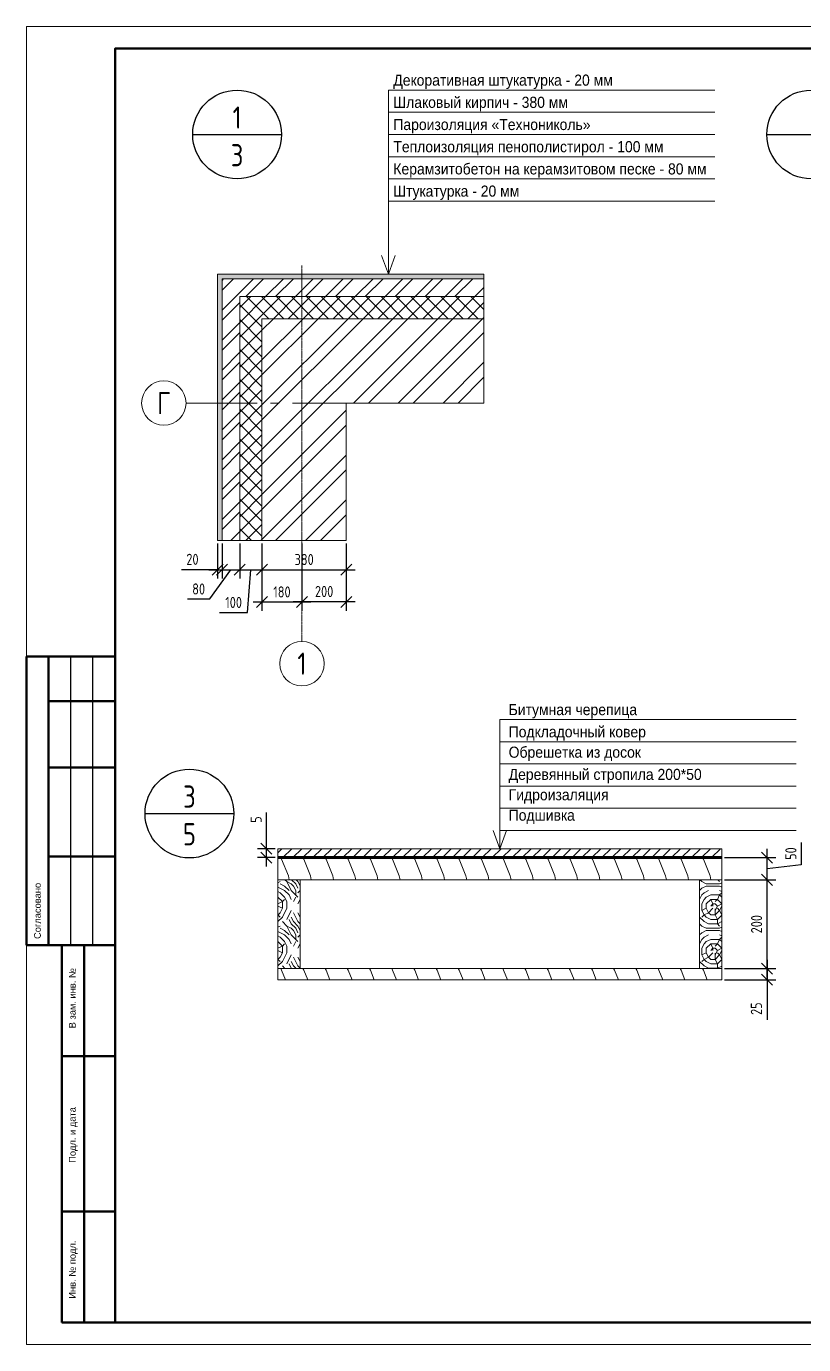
# Model space of a CAD drawing. Header units: millimetres. Extents: x 130034 to 172034, y -1330 to 28370.
# Drawn here: x 130034 to 147544, y -1330 to 28370 of the extents above; entities that cross this region are included whole.
import ezdxf

# ---------------------------------------------------------------- set-up
doc = ezdxf.new("R2010")
doc.units = ezdxf.units.MM
doc.linetypes.add('CONTINOUS', pattern=[0])
doc.linetypes.add('ГОСТ 2.303 6', pattern=[12, 8, -1.5, 1, -1.5])
doc.layers.add('Оси', color=3, linetype='Continuous')
for name, color, linetype, lineweight in [('Размеры', 7, 'Continuous', 20), ('Узел', 7, 'Continuous', 20), ('Флажки', 7, 'Continuous', 20)]:
    doc.layers.add(name, color=color, linetype=linetype, lineweight=lineweight)
doc.styles.add('Standard 0.9', font='arial.ttf', dxfattribs={"width": 0.9})
doc.styles.add('ГОСТ 2.304', font='CS_Gost2304.shx')
doc.styles.add('ТЕКСТ_Z', font='arial.ttf')
doc.dimstyles.new('СПДС', dxfattribs={"dimscale": 100, "dimtxt": 2.5, "dimasz": 2.5, "dimexe": 2, "dimexo": 0.625, "dimgap": 1, "dimtad": 1, "dimdec": 0, "dimtxsty": 'ГОСТ 2.304', "dimblk": 'OBLIQUE', "dimblk1": 'OBLIQUE', "dimblk2": 'OBLIQUE', "dimcen": 2.5, "dimdle": 2, "dimadec": 0, "dimazin": 2, "dimtfac": 0.75, "dimtdec": 4, "dimtmove": 1, "dimatfit": 3, "dimfxl": 1, "dimtfill": 1, "dimtolj": 1, "dimarcsym": 1})

# ---------------------------------------------------------------- blocks, each defined once
blk = doc.blocks.new('Штамп осн бок')
at = {"color": 7, "lineweight": 50}
for p, q in [((-2000, 8500), (-2000, 15000)), ((-2000, 15000), (-1500, 15000)), ((-1500, 8500), (-1500, 15000)), ((-1500, 15000), (0, 15000)), ((-1500, 14000), (0, 14000)), ((-1500, 12500), (0, 12500)), ((-1500, 10500), (0, 10500)), ((-2000, 8500), (-1500, 8500)), ((-1500, 8500), (0, 8500)), ((-1200, 0), (-1200, 8500)), ((-1200, 8500), (-700, 8500)), ((-700, 0), (-700, 8500)), ((-700, 8500), (0, 8500)), ((-1200, 6000), (0, 6000)), ((-1200, 2500), (0, 2500)), ((-1200, 0), (-700, 0)), ((-700, 0), (0, 0))]:
    blk.add_line(p, q, dxfattribs=at)
at = {"color": 7}
for p, q in [((-1000, 8500), (-1000, 15000)), ((-500, 8500), (-500, 15000)), ((0, 15000), (0, 0))]:
    blk.add_line(p, q, dxfattribs=at)
at = {"color": 7, "style": 'ТЕКСТ_Z'}
for s, p in [('Согласовано', (-1675, 8639.5)), ('В зам. инв. №', (-890.375, 6627.13926625665)), ('Подл. и дата', (-890.375, 3596.225000000006)), ('Инв. № подл.', (-890.375, 535.6392662566504))]:
    blk.add_text(s, height=150, rotation=90.00000000000001, dxfattribs=at).set_placement(p)
blk = doc.blocks.new('_Oblique')
at = {"color": 0, "linetype": 'ByBlock', "lineweight": -2}
blk.add_line((-0.5, -0.5), (0.5, 0.5), dxfattribs=at)
blk = doc.blocks.new('*D92')
at = {"layer": 'Defpoints', "color": 0}
for p in [(135341.6337772017, 16783.60993640802), (137241.6337772017, 16783.60993640802), (137241.6337772017, 16128.20467919126)]:
    blk.add_point(p, dxfattribs=at)
at = {"layer": 'Размеры', "color": 0, "lineweight": -2, "ltscale": 100}
for p, q in [((135341.6337772017, 16721.10993640802), (135341.6337772017, 15928.20467919126)), ((137241.6337772017, 16721.10993640802), (137241.6337772017, 15928.20467919126)), ((135141.6337772017, 16128.20467919126), (137441.6337772017, 16128.20467919126))]:
    blk.add_line(p, q, dxfattribs=at)
at = {"layer": 'Размеры', "color": 0, "lineweight": -2, "xscale": 250, "yscale": 250, "zscale": 250, "rotation": 180}
blk.add_blockref('_Oblique', (135341.6337772017, 16128.20467919126), dxfattribs=at)
at = {"layer": 'Размеры', "color": 0, "lineweight": -2, "xscale": 250, "yscale": 250, "zscale": 250}
blk.add_blockref('_Oblique', (137241.6337772017, 16128.20467919126), dxfattribs=at)
at = {"layer": 'Размеры', "color": 0, "insert": (136291.6337772017, 16358.38234879636), "char_height": 250, "attachment_point": 5, "style": 'ГОСТ 2.304', "bg_fill": 3, "box_fill_scale": 1.1, "bg_fill_color": 256, "bg_fill_true_color": 13158600, "bg_fill_transparency": 0}
blk.add_mtext('\\A1;380', dxfattribs=at)
blk = doc.blocks.new('*D93')
at = {"layer": 'Defpoints', "color": 0}
for p in [(134841.6337772017, 16783.60993640802), (135341.6337772017, 16783.60993640802), (135341.6337772017, 16128.20467919126)]:
    blk.add_point(p, dxfattribs=at)
at = {"layer": 'Размеры', "color": 0, "lineweight": -2, "ltscale": 100}
for p, q in [((134841.6337772017, 16721.10993640802), (134841.6337772017, 15928.20467919126)), ((135341.6337772017, 16721.10993640802), (135341.6337772017, 15928.20467919126)), ((134641.6337772017, 16128.20467919126), (135541.6337772017, 16128.20467919126)), ((135018.4989064822, 15166.33788351311), (135091.6337772017, 16128.20467919126)), ((134387.2489064197, 15166.33788351311), (135018.4989064822, 15166.33788351311))]:
    blk.add_line(p, q, dxfattribs=at)
at = {"layer": 'Размеры', "color": 0, "lineweight": -2, "xscale": 250, "yscale": 250, "zscale": 250, "rotation": 180}
blk.add_blockref('_Oblique', (134841.6337772017, 16128.20467919126), dxfattribs=at)
at = {"layer": 'Размеры', "color": 0, "lineweight": -2, "xscale": 250, "yscale": 250, "zscale": 250}
blk.add_blockref('_Oblique', (135341.6337772017, 16128.20467919126), dxfattribs=at)
at = {"layer": 'Размеры', "color": 0, "insert": (134702.8739064509, 15391.33788357561), "char_height": 250, "attachment_point": 5, "style": 'ГОСТ 2.304', "bg_fill": 3, "box_fill_scale": 1.1, "bg_fill_color": 256, "bg_fill_true_color": 13158600, "bg_fill_transparency": 0}
blk.add_mtext('\\A1;100', dxfattribs=at)
blk = doc.blocks.new('*D94')
at = {"layer": 'Defpoints', "color": 0}
for p in [(134441.6337772017, 16783.60993640802), (134841.6337772017, 16783.60993640802), (134841.6337772017, 16128.20467919126)]:
    blk.add_point(p, dxfattribs=at)
at = {"layer": 'Размеры', "color": 0, "lineweight": -2, "ltscale": 100}
for p, q in [((134441.6337772017, 16721.10993640802), (134441.6337772017, 15928.20467919126)), ((134841.6337772017, 16721.10993640802), (134841.6337772017, 15928.20467919126)), ((134164.8709970051, 15469.3496558079), (134641.6337772017, 16128.20467919126)), ((134241.6337772017, 16128.20467919126), (135041.6337772017, 16128.20467919126)), ((133664.8709968802, 15469.3496558079), (134164.8709970051, 15469.3496558079))]:
    blk.add_line(p, q, dxfattribs=at)
at = {"layer": 'Размеры', "color": 0, "lineweight": -2, "xscale": 250, "yscale": 250, "zscale": 250, "rotation": 180}
blk.add_blockref('_Oblique', (134441.6337772017, 16128.20467919126), dxfattribs=at)
at = {"layer": 'Размеры', "color": 0, "lineweight": -2, "xscale": 250, "yscale": 250, "zscale": 250}
blk.add_blockref('_Oblique', (134841.6337772017, 16128.20467919126), dxfattribs=at)
at = {"layer": 'Размеры', "color": 0, "insert": (133914.8709969427, 15694.3496558704), "char_height": 250, "attachment_point": 5, "style": 'ГОСТ 2.304', "bg_fill": 3, "box_fill_scale": 1.1, "bg_fill_color": 256, "bg_fill_true_color": 13158600, "bg_fill_transparency": 0}
blk.add_mtext('\\A1;80', dxfattribs=at)
blk = doc.blocks.new('*D95')
at = {"layer": 'Defpoints', "color": 0}
for p in [(134341.6337772017, 16783.60993640802), (134441.6337772017, 16783.60993640802), (134441.6337772017, 16128.20467919126)]:
    blk.add_point(p, dxfattribs=at)
at = {"layer": 'Размеры', "color": 0, "lineweight": -2, "ltscale": 100}
for p, q in [((134341.6337772017, 16721.10993640802), (134341.6337772017, 15928.20467919126)), ((134441.6337772017, 16721.10993640802), (134441.6337772017, 15928.20467919126)), ((134341.6337772017, 16128.20467919126), (133525.369303657, 16128.20467919126)), ((134141.6337772017, 16128.20467919126), (134641.6337772017, 16128.20467919126))]:
    blk.add_line(p, q, dxfattribs=at)
at = {"layer": 'Размеры', "color": 0, "lineweight": -2, "xscale": 250, "yscale": 250, "zscale": 250}
blk.add_blockref('_Oblique', (134341.6337772017, 16128.20467919126), dxfattribs=at)
at = {"layer": 'Размеры', "color": 0, "lineweight": -2, "xscale": 250, "yscale": 250, "zscale": 250, "rotation": 180}
blk.add_blockref('_Oblique', (134441.6337772017, 16128.20467919126), dxfattribs=at)
at = {"layer": 'Размеры', "color": 0, "insert": (133775.3693037299, 16362.88725800425), "char_height": 250, "attachment_point": 5, "style": 'ГОСТ 2.304', "bg_fill": 3, "box_fill_scale": 1.1, "bg_fill_color": 256, "bg_fill_true_color": 13158600, "bg_fill_transparency": 0}
blk.add_mtext('\\A1;20', dxfattribs=at)
blk = doc.blocks.new('*D96')
at = {"layer": 'Defpoints', "color": 0}
for p in [(135341.6337772017, 16783.60993640802), (136241.6337772017, 16783.60993640802), (136241.6337772017, 15402.76426635459)]:
    blk.add_point(p, dxfattribs=at)
at = {"layer": 'Размеры', "color": 0, "lineweight": -2, "ltscale": 100}
for p, q in [((135341.6337772017, 16721.10993640802), (135341.6337772017, 15202.76426635459)), ((136241.6337772017, 16721.10993640802), (136241.6337772017, 15202.76426635459)), ((135141.6337772017, 15402.76426635459), (136441.6337772017, 15402.76426635459))]:
    blk.add_line(p, q, dxfattribs=at)
at = {"layer": 'Размеры', "color": 0, "lineweight": -2, "xscale": 250, "yscale": 250, "zscale": 250, "rotation": 180}
blk.add_blockref('_Oblique', (135341.6337772017, 15402.76426635459), dxfattribs=at)
at = {"layer": 'Размеры', "color": 0, "lineweight": -2, "xscale": 250, "yscale": 250, "zscale": 250}
blk.add_blockref('_Oblique', (136241.6337772017, 15402.76426635459), dxfattribs=at)
at = {"layer": 'Размеры', "color": 0, "insert": (135791.6337772017, 15627.76426641709), "char_height": 250, "attachment_point": 5, "style": 'ГОСТ 2.304', "bg_fill": 3, "box_fill_scale": 1.1, "bg_fill_color": 256, "bg_fill_true_color": 13158600, "bg_fill_transparency": 0}
blk.add_mtext('\\A1;180', dxfattribs=at)
blk = doc.blocks.new('*D97')
at = {"layer": 'Defpoints', "color": 0}
for p in [(136241.6337772017, 16783.60993640802), (137241.6337772017, 16783.60993640802), (136241.6337772017, 15402.76426635459)]:
    blk.add_point(p, dxfattribs=at)
at = {"layer": 'Размеры', "color": 0, "lineweight": -2, "ltscale": 100}
for p, q in [((136241.6337772017, 16721.10993640802), (136241.6337772017, 15202.76426635459)), ((137241.6337772017, 16721.10993640802), (137241.6337772017, 15202.76426635459)), ((137441.6337772017, 15402.76426635459), (136041.6337772017, 15402.76426635459))]:
    blk.add_line(p, q, dxfattribs=at)
at = {"layer": 'Размеры', "color": 0, "lineweight": -2, "xscale": 250, "yscale": 250, "zscale": 250, "rotation": 180}
blk.add_blockref('_Oblique', (136241.6337772017, 15402.76426635459), dxfattribs=at)
at = {"layer": 'Размеры', "color": 0, "lineweight": -2, "xscale": 250, "yscale": 250, "zscale": 250}
blk.add_blockref('_Oblique', (137241.6337772017, 15402.76426635459), dxfattribs=at)
at = {"layer": 'Размеры', "color": 0, "insert": (136741.6337772017, 15637.44684516758), "char_height": 250, "attachment_point": 5, "style": 'ГОСТ 2.304', "bg_fill": 3, "box_fill_scale": 1.1, "bg_fill_color": 256, "bg_fill_true_color": 13158600, "bg_fill_transparency": 0}
blk.add_mtext('\\A1;200', dxfattribs=at)
blk = doc.blocks.new('*D131')
at = {"layer": 'Defpoints', "color": 0, "linetype": 'Continuous', "ltscale": 100}
for p in [(145699.1426424039, 7142.558423049932), (145699.1426424039, 6892.558423049932), (146718.7628689325, 6892.558423049932)]:
    blk.add_point(p, dxfattribs=at)
at = {"layer": 'Размеры', "color": 0, "linetype": 'Continuous', "lineweight": -2, "ltscale": 100}
for p, q in [((145761.6426424039, 7142.558423049932), (146918.7628689325, 7142.558423049932)), ((146718.7628689325, 7342.558423049932), (146718.7628689325, 6692.558423049932)), ((145761.6426424039, 6892.558423049932), (146918.7628689325, 6892.558423049932)), ((146718.7628689325, 6892.558423049932), (146718.7628689325, 5984.260310229217))]:
    blk.add_line(p, q, dxfattribs=at)
at = {"layer": 'Размеры', "color": 0, "linetype": 'Continuous', "lineweight": -2, "ltscale": 100, "xscale": 250, "yscale": 250, "zscale": 250}
for p, rotation in [((146718.7628689325, 7142.558423049932), 90), ((146718.7628689325, 6892.558423049932), 270)]:
    blk.add_blockref('_Oblique', p, dxfattribs=dict(at, rotation=rotation))
at = {"layer": 'Размеры', "color": 0, "linetype": 'Continuous', "ltscale": 100, "insert": (146478.9026205769, 6239.437979844643), "char_height": 250, "attachment_point": 5, "rotation": 90, "style": 'ГОСТ 2.304', "bg_fill": 3, "box_fill_scale": 1.1, "bg_fill_color": 256, "bg_fill_true_color": 13158600, "bg_fill_transparency": 0}
blk.add_mtext('\\A1;25', dxfattribs=at)
blk = doc.blocks.new('*D132')
at = {"layer": 'Defpoints', "color": 0, "linetype": 'Continuous', "ltscale": 100}
for p in [(145699.1426424039, 9142.558423049932), (146718.7628689325, 9142.558423049932), (145699.1426424039, 7142.558423049932)]:
    blk.add_point(p, dxfattribs=at)
at = {"layer": 'Размеры', "color": 0, "linetype": 'Continuous', "lineweight": -2, "ltscale": 100}
for p, q in [((146718.7628689325, 6942.558423049932), (146718.7628689325, 9342.558423049932)), ((145761.6426424039, 9142.558423049932), (146918.7628689325, 9142.558423049932)), ((145761.6426424039, 7142.558423049932), (146918.7628689325, 7142.558423049932))]:
    blk.add_line(p, q, dxfattribs=at)
at = {"layer": 'Размеры', "color": 0, "linetype": 'Continuous', "lineweight": -2, "ltscale": 100, "xscale": 250, "yscale": 250, "zscale": 250}
for p, rotation in [((146718.7628689325, 9142.558423049932), 90), ((146718.7628689325, 7142.558423049932), 270)]:
    blk.add_blockref('_Oblique', p, dxfattribs=dict(at, rotation=rotation))
at = {"layer": 'Размеры', "color": 0, "linetype": 'Continuous', "ltscale": 100, "insert": (146484.0802901195, 8142.558423049932), "char_height": 250, "attachment_point": 5, "rotation": 90, "style": 'ГОСТ 2.304', "bg_fill": 3, "box_fill_scale": 1.1, "bg_fill_color": 256, "bg_fill_true_color": 13158600, "bg_fill_transparency": 0}
blk.add_mtext('\\A1;200', dxfattribs=at)
blk = doc.blocks.new('*D133')
at = {"layer": 'Defpoints', "color": 0, "linetype": 'Continuous', "ltscale": 100}
for p in [(145699.1426424039, 9642.558423049932), (146718.7628689325, 9642.558423049932), (145699.1426424039, 9142.558423049932)]:
    blk.add_point(p, dxfattribs=at)
at = {"layer": 'Размеры', "color": 0, "linetype": 'Continuous', "lineweight": -2, "ltscale": 100}
for p, q in [((146718.7628689325, 8942.558423049932), (146718.7628689325, 9842.558423049932)), ((147486.9073617567, 9983.182537237273), (147486.9073617567, 9483.182537174758)), ((145761.6426424039, 9642.558423049932), (146918.7628689325, 9642.558423049932)), ((147486.9073617567, 9483.182537174758), (146718.7628689325, 9392.558423049932)), ((145761.6426424039, 9142.558423049932), (146918.7628689325, 9142.558423049932))]:
    blk.add_line(p, q, dxfattribs=at)
at = {"layer": 'Размеры', "color": 0, "linetype": 'Continuous', "lineweight": -2, "ltscale": 100, "xscale": 250, "yscale": 250, "zscale": 250}
for p, rotation in [((146718.7628689325, 9642.558423049932), 90), ((146718.7628689325, 9142.558423049932), 270)]:
    blk.add_blockref('_Oblique', p, dxfattribs=dict(at, rotation=rotation))
at = {"layer": 'Размеры', "color": 0, "linetype": 'Continuous', "ltscale": 100, "insert": (147256.7296921517, 9733.182537206016), "char_height": 250, "attachment_point": 5, "rotation": 90, "style": 'ГОСТ 2.304', "bg_fill": 3, "box_fill_scale": 1.1, "bg_fill_color": 256, "bg_fill_true_color": 13158600, "bg_fill_transparency": 0}
blk.add_mtext('\\A1;50', dxfattribs=at)
blk = doc.blocks.new('*D134')
at = {"layer": 'Defpoints', "color": 0, "linetype": 'Continuous', "ltscale": 100}
for p in [(135439.7768989256, 9842.558423049932), (135699.1426424039, 9842.558423049932), (135699.1426424039, 9642.558423049932)]:
    blk.add_point(p, dxfattribs=at)
at = {"layer": 'Размеры', "color": 0, "linetype": 'Continuous', "lineweight": -2, "ltscale": 100}
for p, q in [((135439.7768989256, 9842.558423049932), (135439.7768989256, 10661.36556878718)), ((135636.6426424039, 9842.558423049932), (135239.7768989256, 9842.558423049932)), ((135439.7768989256, 9442.558423049932), (135439.7768989256, 10042.55842304993)), ((135636.6426424039, 9642.558423049932), (135239.7768989256, 9642.558423049932))]:
    blk.add_line(p, q, dxfattribs=at)
at = {"layer": 'Размеры', "color": 0, "linetype": 'Continuous', "lineweight": -2, "ltscale": 100, "xscale": 250, "yscale": 250, "zscale": 250}
for p, rotation in [((135439.7768989256, 9842.558423049932), 270), ((135439.7768989256, 9642.558423049932), 90)]:
    blk.add_blockref('_Oblique', p, dxfattribs=dict(at, rotation=rotation))
at = {"layer": 'Размеры', "color": 0, "linetype": 'Continuous', "ltscale": 100, "insert": (135209.5992293517, 10499.93789921332), "char_height": 250, "attachment_point": 5, "rotation": 90, "style": 'ГОСТ 2.304', "bg_fill": 3, "box_fill_scale": 1.1, "bg_fill_color": 256, "bg_fill_true_color": 13158600, "bg_fill_transparency": 0}
blk.add_mtext('\\A1;5', dxfattribs=at)

msp = doc.modelspace()

# ---------------------------------------------------------------- hatches: boundary and pattern name
at = {"layer": 'Узел', "ltscale": 75}
h = msp.add_hatch(dxfattribs=at)
h.set_pattern_fill('Бетонная подготовка', color=256, scale=75, pattern_type=2)
h.set_pattern_definition([(45, (112.5, 112.5), (0, 750.0000000142686), [106.05, -212.1, 53.025, -318.225, 106.05, -265.2101718]), (135, (600, 150), (-750.0000000142686, 6.661338147750939e-14), [106.05, -159.075, 53.025, -265.2, 106.05, -371.2601718]), (63.43494882, (0, 0), (3.824897065740629e-08, 750.0000000000705), [83.85000000000001, -335.4, 83.85000000000001, -335.42549175, 0, 0]), (116.5650512, (0, 0), (-3.000482862169918e-07, 750.0000000000705), [83.85000000000001, -335.4, 83.85000000000001, -335.42549175, 0, 0]), (0, (0, 75), (0, 750), [37.5, -300, 75, -300, 37.5, 0]), (0, (0, 187.5), (0, 750), [-112.5, 75, -300, 0, -262.5, 0]), (0, (0, 225), (0, 750), [-300, 0, -225, 75, -150, 0]), (0, (0, 337.5), (0, 750), [-150, 0, -187.5, 75, -337.5, 0]), (0, (0, 450), (0, 750), [-150, 75, -300, 75, -150, 0]), (0, (0, 637.5), (0, 750), [-112.5, 75, -150, 0, -412.5, 0]), (0, (0, 675), (0, 750), [-150, 0, -450, 75, -75, 0]), (90, (37.5, 150), (-750, 4.592425496802575e-14), [-225, 0, -225, 0, -300, 0]), (90, (112.5, 0), (-750, 4.592425496802575e-14), [-112.5, 75, -300, 0, -262.5, 0]), (90, (187.5, 0), (-750, 4.592425496802575e-14), [-300, 0, -262.5, 75, -112.5, 0]), (90, (600, 0), (-750, 4.592425496802575e-14), [-150, 75, -375, 75, -75, 0]), (90, (75, 75), (-750, 4.592425496802575e-14), [-225, 0, -262.5, 0, -262.5, 0]), (90, (150, 75), (-750, 4.592425496802575e-14), [-187.5, 0, -412.5, 0, -150, 0]), (90, (225, 112.5), (-750, 4.592425496802575e-14), [-375, 0, -112.5, 0, -262.5, 0]), (90, (262.5, 37.5), (-750, 4.592425496802575e-14), [-337.5, 0, -150, 0, -187.5, 0]), (90, (337.5, 150), (-750, 4.592425496802575e-14), [-300, 0, -112.5, 0, -300, 0]), (90, (375, 187.5), (-750, 4.592425496802575e-14), [-337.5, 0, -150, 0, -262.5, 0]), (90, (412.5, 0), (-750, 4.592425496802575e-14), [-450, 0, -187.5, 0, -112.5, 0]), (90, (450, 112.5), (-750, 4.592425496802575e-14), [-150, 0, -300, 0, -300, 0]), (90, (487.5, 75), (-750, 4.592425496802575e-14), [-337.5, 0, -187.5, 0, -225, 0]), (90, (525, 37.5), (-750, 4.592425496802575e-14), [-300, 0, -225, 0, -225, 0]), (90, (600, 75), (-750, 4.592425496802575e-14), [-225, 0, -225, 0, -300, 0]), (90, (675, 112.5), (-750, 4.592425496802575e-14), [-300, 0, -150, 0, -300, 0]), (90, (712.5, 150), (-750, 4.592425496802575e-14), [-112.5, 0, -450, 0, -187.5, 0])])
edge = h.paths.add_edge_path()
edge.add_line((134441.6337772017, 19883.60993640802), (134441.6337772017, 22683.60993640802))
edge.add_line((134341.6337772017, 19883.60993640802), (134441.6337772017, 19883.60993640802))
edge.add_line((134341.6337772017, 19883.60993640802), (134341.6337772017, 22783.60993640802))
edge.add_line((134341.6337772017, 22783.60993640802), (136241.6337772017, 22783.60993640802))
edge.add_line((136241.6337772017, 22683.60993640802), (136241.6337772017, 22783.60993640802))
edge.add_line((134441.6337772017, 22683.60993640802), (136241.6337772017, 22683.60993640802))
edge = h.paths.add_edge_path()
edge.add_line((134341.6337772017, 16783.60993640802), (134341.6337772017, 19883.60993640802))
edge.add_line((134341.6337772017, 19883.60993640802), (134441.6337772017, 19883.60993640802))
edge.add_line((134441.6337772017, 16783.60993640802), (134441.6337772017, 19883.60993640802))
edge.add_line((134341.6337772017, 16783.60993640802), (134441.6337772017, 16783.60993640802))
edge = h.paths.add_edge_path()
edge.add_line((136241.6337772017, 22683.60993640802), (136241.6337772017, 22783.60993640802))
edge.add_line((136241.6337772017, 22783.60993640802), (140341.6337772017, 22783.60993640802))
edge.add_line((140341.6337772017, 22683.60993640802), (140341.6337772017, 22783.60993640802))
edge.add_line((136241.6337772017, 22683.60993640802), (140341.6337772017, 22683.60993640802))
at = {"layer": 'Узел', "ltscale": 100}
h = msp.add_hatch(dxfattribs=at)
h.set_pattern_fill('ANSI32', color=256, scale=50)
h.set_pattern_definition([(45, (0, -1336.145964111653), (-336.7596045400933, 336.7596045400933), []), (45, (224.5065, -1336.145964111653), (-336.7596045400933, 336.7596045400933), [])])
edge = h.paths.add_edge_path()
edge.add_line((134441.6337772017, 22683.60993640802), (140341.6337772017, 22683.60993640802))
edge.add_line((140341.6337772017, 22283.60993640802), (140341.6337772017, 22683.60993640802))
edge.add_line((134841.6337772017, 22283.60993640802), (140341.6337772017, 22283.60993640802))
edge.add_line((134841.6337772017, 16783.60993640802), (134841.6337772017, 22283.60993640802))
edge.add_line((134441.6337772017, 16783.60993640802), (134841.6337772017, 16783.60993640802))
edge.add_line((134441.6337772017, 16783.60993640802), (134441.6337772017, 22683.60993640802))
h = msp.add_hatch(dxfattribs=at)
h.set_pattern_fill('ANSI37', color=256, scale=75)
h.set_pattern_definition([(45, (0, -1336.145964111653), (-168.3798022700466, 168.3798022700466), []), (135, (0, -1336.145964111653), (-168.3798022700466, -168.3798022700466), [])])
edge = h.paths.add_edge_path()
edge.add_line((134841.6337772017, 16783.60993640802), (135341.6337772017, 16783.60993640802))
edge.add_line((134841.6337772017, 16783.60993640802), (134841.6337772017, 22283.60993640802))
edge.add_line((134841.6337772017, 22283.60993640802), (140341.6337772017, 22283.60993640802))
edge.add_line((140341.6337772017, 21783.60993640802), (140341.6337772017, 22283.60993640802))
edge.add_line((135341.6337772017, 21783.60993640802), (140341.6337772017, 21783.60993640802))
edge.add_line((135341.6337772017, 16783.60993640802), (135341.6337772017, 21783.60993640802))
h = msp.add_hatch(dxfattribs=at)
h.set_pattern_fill('ANSI32', color=256, scale=75)
h.set_pattern_definition([(45, (0, -1336.145964111653), (-505.13940681014, 505.13940681014), []), (45, (336.75975, -1336.145964111653), (-505.13940681014, 505.13940681014), [])])
edge = h.paths.add_edge_path()
edge.add_line((135341.6337772017, 21783.60993640802), (140341.6337772017, 21783.60993640802))
edge.add_line((140341.6337772017, 19883.60993640802), (140341.6337772017, 21783.60993640802))
edge.add_line((137241.6337772017, 19883.60993640802), (140341.6337772017, 19883.60993640802))
edge.add_line((137241.6337772017, 16783.60993640802), (137241.6337772017, 19883.60993640802))
edge.add_line((135341.6337772017, 16783.60993640802), (137241.6337772017, 16783.60993640802))
edge.add_line((135341.6337772017, 16783.60993640802), (135341.6337772017, 21783.60993640802))
at = {"layer": 'Узел', "linetype": 'Continuous', "ltscale": 100}
h = msp.add_hatch(dxfattribs=at)
h.set_pattern_fill('ANSI31', color=256, scale=50)
h.set_pattern_definition([(45, (0, 0), (-112.2532015133644, 112.2532015133644), [])])
h.paths.add_polyline_path([(145699.1426424039, 9842.558423049932), (145699.1426424039, 9642.558423049932), (135699.1426424039, 9642.558423049932), (135699.1426424039, 9842.558423049932)])
h = msp.add_hatch(dxfattribs=at)
h.set_pattern_fill('Дерево вдоль волокон', color=256, scale=50, pattern_type=2)
h.set_pattern_definition([(51.3402, (0, 0), (-500.0000595464965, 6.056347956473473e-06), [312.3475, -2889.215]), (59.03620000000001, (195.12, 243.9), (500.0000947661549, -0.000293579997379112), [174.113, -2741.365]), (68.1986, (284.7, 393.205), (500.0002036024277, 0.0001756317393741824), [404.66, -2287.92]), (78.6901, (434.99, 768.92), (500.0001457541944, 0.000185331302104963), [258.053, -2291.455]), (90, (485.6, 1021.96), (-500, 3.061616997868383e-14), [456.0755, -2043.925]), (-78.6901, (434.99, 1731.08), (500.0001457541944, -0.000185331302104963), [258.053, -2291.455]), (-68.1986, (284.7, 2106.795), (500.0002036024277, -0.0001756317393741824), [404.66, -2287.92]), (-59.03620000000001, (195.12, 2256.1), (500.0000947661549, 0.000293579997379112), [174.113, -2741.365]), (-51.3402, (0, 2500), (-500.0000595464965, -6.056347956473473e-06), [312.3475, -2889.215])])
edge = h.paths.add_edge_path()
edge.add_arc((138794.3617882378, 10222.52912069763), 580.0000000000422, 269.4240607122302, 270.5759392877698)
edge.add_line((140848.8168915628, 9642.558423049932), (138800.1918714353, 9642.558423049932))
edge.add_arc((140854.6469747603, 10222.52912069763), 580.0000000000422, 269.4240607122302, 270.5759392877698)
edge.add_line((145699.1426424039, 9642.558423049932), (140860.4770579578, 9642.558423049932))
edge.add_line((145699.1426424039, 9142.558423049932), (145699.1426424039, 9642.558423049932))
edge.add_line((145199.1426424039, 9142.558423049932), (145699.1426424039, 9142.558423049932))
edge.add_line((136199.1426424039, 9142.558423049932), (145199.1426424039, 9142.558423049932))
edge.add_line((135699.1426424039, 9142.558423049932), (136199.1426424039, 9142.558423049932))
edge.add_line((135699.1426424039, 9642.558423049932), (135699.1426424039, 9142.558423049932))
edge.add_line((136725.4839856804, 9642.558423049932), (135699.1426424039, 9642.558423049932))
edge.add_arc((136731.314068878, 10222.52912069763), 580.0000000000422, 269.4240607122302, 270.5759392877698)
edge.add_line((138788.5317050403, 9642.558423049932), (136737.1441520755, 9642.558423049932))
h = msp.add_hatch(dxfattribs=at)
h.set_pattern_fill('Дерево и деревянные изделия', color=256, scale=10, pattern_type=2)
h.set_pattern_definition([(0, (350, 0), (1000, 1000), [300, -700]), (0, (350, 50), (1000, 1000), [300, -700]), (0, (400, 150), (1000, 1000), [200, -800]), (0, (450, 250), (1000, 1000), [150, -850]), (0, (450, 350), (1000, 1000), [100, -900]), (0, (500, 600), (1000, 1000), [50, -950]), (0, (450, 700), (1000, 1000), [150, -850]), (0, (450, 800), (1000, 1000), [200, -800]), (90, (100, 800), (-1000, 1000), [100, -900]), (90, (200, 950), (-1000, 1000), [50, -950]), (90, (250, 450), (-1000, 1000), [150, -850]), (90, (350, 500), (-1000, 1000), [100, -900]), (90, (500, 550), (-1000, 1000), [50, -950]), (90, (550, 350), (-1000, 1000), [140, -860]), (90, (600, 150), (-1000, 1000), [100, -900]), (90, (700, 550), (-1000, 1000), [50, -950]), (90, (800, 500), (-1000, 1000), [150, -850]), (90, (900, 500), (-1000, 1000), [150, -850]), (45, (550, 350), (0, 1000.000000019025), [141.42, -1272.793562]), (45, (150, 850), (0, 1000.000000019025), [141.42, -1272.793562]), (45, (350, 600), (0, 1000.000000019025), [141.42, -1272.793562]), (45, (400, 400), (0, 1000.000000019025), [141.42, -1272.793562]), (45, (700, 200), (0, 1000.000000019025), [141.42, -1272.793562]), (45, (600, 250), (0, 1000.000000019025), [212.132, -1202.081562]), (45, (300, 700), (0, 1000.000000019025), [70.71, -1343.503562]), (45, (250, 800), (0, 1000.000000019025), [70.71, -1343.503562]), (45, (650, 800), (0, 1000.000000019025), [70.71, -1343.503562]), (45, (250, 300), (0, 1000.000000019025), [70.71, -1343.503562]), (45, (800, 650), (0, 1000.000000019025), [70.71, -1343.503562]), (45, (450, 550), (0, 1000.000000019025), [70.71, -1343.503562]), (45, (550, 650), (0, 1000.000000019025), [70.71, -1343.503562]), (135, (650, 450), (-1000.000000019025, 7.105427357601002e-14), [70.71, -1343.503562]), (135, (650, 100), (-1000.000000019025, 7.105427357601002e-14), [70.71, -1343.503562]), (135, (450, 350), (-1000.000000019025, 7.105427357601002e-14), [70.71, -1343.503562]), (135, (600, 550), (-1000.000000019025, 7.105427357601002e-14), [70.71, -1343.503562]), (135, (350, 300), (-1000.000000019025, 7.105427357601002e-14), [70.71, -1343.503562]), (135, (750, 300), (-1000.000000019025, 7.105427357601002e-14), [70.71, -1343.503562]), (135, (50, 0), (-1000.000000019025, 7.105427357601002e-14), [70.71, -1343.503562]), (135, (100, 50), (-1000.000000019025, 7.105427357601002e-14), [141.42, -1272.793562]), (135, (150, 100), (-1000.000000019025, 7.105427357601002e-14), [141.42, -1272.793562]), (135, (250, 100), (-1000.000000019025, 7.105427357601002e-14), [141.42, -1272.793562]), (135, (300, 200), (-1000.000000019025, 7.105427357601002e-14), [141.42, -1272.793562]), (135, (700, 600), (-1000.000000019025, 7.105427357601002e-14), [141.42, -1272.793562]), (135, (900, 100), (-1000.000000019025, 7.105427357601002e-14), [141.42, -1272.793562]), (135, (950, 900), (-1000.000000019025, 7.105427357601002e-14), [141.42, -1272.793562]), (135, (950, 800), (-1000.000000019025, 7.105427357601002e-14), [141.42, -1272.793562]), (135, (850, 750), (-1000.000000019025, 7.105427357601002e-14), [141.42, -1272.793562]), (135, (150, 750), (-1000.000000019025, 7.105427357601002e-14), [212.132, -1202.081562]), (135, (800, 650), (-1000.000000019025, 7.105427357601002e-14), [212.132, -1202.081562]), (26.5650512, (250, 950), (1000.000000000094, 4.000644793222818e-07), [111.8, -2124.267977]), (26.5650512, (250, 450), (1000.000000000094, 4.000644793222818e-07), [111.8, -2124.267977]), (26.5650512, (350, 750), (1000.000000000094, 4.000644793222818e-07), [111.8, -2124.267977]), (26.5650512, (650, 50), (1000.000000000094, 4.000644793222818e-07), [111.8, -2124.267977]), (26.5650512, (600, 150), (1000.000000000094, 4.000644793222818e-07), [111.8, -2124.267977]), (26.5650512, (300, 350), (1000.000000000094, 4.000644793222818e-07), [111.8, -2124.267977]), (26.5650512, (300, 850), (1000.000000000094, 4.000644793222818e-07), [111.8, -2124.267977]), (26.5650512, (600, 550), (1000.000000000094, 4.000644793222818e-07), [223.6, -2012.467977]), (63.43494882, (600, 700), (5.099863642499258e-08, 1000.000000000094), [111.8, -2124.267977]), (63.43494882, (750, 400), (5.099863642499258e-08, 1000.000000000094), [111.8, -2124.267977]), (63.43494882, (250, 600), (5.099863642499258e-08, 1000.000000000094), [111.8, -2124.267977]), (63.43494882, (50, 650), (5.099863642499258e-08, 1000.000000000094), [111.8, -2124.267977]), (63.43494882, (650, 450), (5.099863642499258e-08, 1000.000000000094), [111.8, -2124.267977]), (63.43494882, (550, 450), (5.099863642499258e-08, 1000.000000000094), [111.8, -2124.267977]), (63.43494882, (150, 600), (5.099863642499258e-08, 1000.000000000094), [223.6, -2012.467977]), (63.43494882, (900, 250), (5.099863642499258e-08, 1000.000000000094), [223.6, -2012.467977]), (63.43494882, (800, 300), (5.099863642499258e-08, 1000.000000000094), [223.6, -2012.467977]), (116.5650512, (0, 150), (-4.000643372137347e-07, 1000.000000000094), [111.8, -2124.267977]), (116.5650512, (0, 700), (-4.000643372137347e-07, 1000.000000000094), [111.8, -2124.267977]), (116.5650512, (200, 0), (-4.000643372137347e-07, 1000.000000000094), [111.8, -2124.267977]), (116.5650512, (100, 900), (-4.000643372137347e-07, 1000.000000000094), [111.8, -2124.267977]), (116.5650512, (200, 300), (-4.000643372137347e-07, 1000.000000000094), [111.8, -2124.267977]), (116.5650512, (400, 400), (-4.000643372137347e-07, 1000.000000000094), [111.8, -2124.267977]), (116.5650512, (500, 600), (-4.000643372137347e-07, 1000.000000000094), [111.8, -2124.267977]), (116.5650512, (50, 200), (-4.000643372137347e-07, 1000.000000000094), [111.8, -2124.267977]), (116.5650512, (300, 350), (-4.000643372137347e-07, 1000.000000000094), [111.8, -2124.267977]), (116.5650512, (600, 250), (-4.000643372137347e-07, 1000.000000000094), [111.8, -2124.267977]), (116.5650512, (700, 350), (-4.000643372137347e-07, 1000.000000000094), [111.8, -2124.267977]), (116.5650512, (900, 650), (-4.000643372137347e-07, 1000.000000000094), [111.8, -2124.267977]), (116.5650512, (150, 950), (-4.000643372137347e-07, 1000.000000000094), [111.8, -2124.267977]), (116.5650512, (0, 900), (-4.000643372137347e-07, 1000.000000000094), [223.6, -2012.467977]), (116.5650512, (150, 200), (-4.000643372137347e-07, 1000.000000000094), [223.6, -2012.467977]), (153.4349488, (0, 50), (-1000.000000000094, 4.00064621430829e-07), [111.8, -2124.267977]), (153.4349488, (850, 0), (-1000.000000000094, 4.00064621430829e-07), [111.8, -2124.267977]), (153.4349488, (800, 500), (-1000.000000000094, 4.00064621430829e-07), [111.8, -2124.267977]), (153.4349488, (400, 150), (-1000.000000000094, 4.00064621430829e-07), [111.8, -2124.267977]), (153.4349488, (350, 50), (-1000.000000000094, 4.00064621430829e-07), [111.8, -2124.267977]), (153.4349488, (450, 250), (-1000.000000000094, 4.00064621430829e-07), [111.8, -2124.267977]), (153.4349488, (750, 850), (-1000.000000000094, 4.00064621430829e-07), [111.8, -2124.267977]), (153.4349488, (850, 900), (-1000.000000000094, 4.00064621430829e-07), [223.6, -2012.467977])])
h.paths.add_polyline_path([(136199.1426424039, 9142.558423049932), (136199.1426424039, 7142.558423049932), (135699.1426424039, 7142.558423049932), (135699.1426424039, 9142.558423049932)])
h.paths.add_polyline_path([(145199.1426424039, 7142.558423049932), (145199.1426424039, 9142.558423049932), (145699.1426424039, 9142.558423049932), (145699.1426424039, 7142.558423049932)])
h = msp.add_hatch(dxfattribs=at)
h.set_pattern_fill('Дерево вдоль волокон', color=256, scale=50, pattern_type=2)
h.set_pattern_definition([(51.3402, (0, 0), (-500.0000595464965, 6.056347956473473e-06), [312.3475, -2889.215]), (59.03620000000001, (195.12, 243.9), (500.0000947661549, -0.000293579997379112), [174.113, -2741.365]), (68.1986, (284.7, 393.205), (500.0002036024277, 0.0001756317393741824), [404.66, -2287.92]), (78.6901, (434.99, 768.92), (500.0001457541944, 0.000185331302104963), [258.053, -2291.455]), (90, (485.6, 1021.96), (-500, 3.061616997868383e-14), [456.0755, -2043.925]), (281.3099, (434.99, 1731.08), (500.0001457541944, -0.000185331302104963), [258.053, -2291.455]), (291.8014, (284.7, 2106.795), (500.0002036024277, -0.0001756317393741824), [404.66, -2287.92]), (300.9638, (195.12, 2256.1), (500.0000947661549, 0.000293579997379112), [174.113, -2741.365]), (308.6598, (0, 2500), (-500.0000595464965, -6.056347956473473e-06), [312.3475, -2889.215])])
h.paths.add_polyline_path([(145699.1426424039, 6892.558423049932), (135699.1426424039, 6892.558423049932), (135699.1426424039, 7142.558423049932), (136199.1426424039, 7142.558423049932), (145199.1426424039, 7142.558423049932), (145699.1426424039, 7142.558423049932)])

# ---------------------------------------------------------------- linework, layer by layer
at = {"ltscale": 100}
for p, q in [((133780.5862919411, 25933.76958807665), (135780.5862919411, 25933.76958807665)), ((146713.5790350477, 25933.76958807686), (148713.5790350477, 25933.76958807686)), ((132707.5210917716, 10635.45870207604), (134707.5210917716, 10635.45870207604))]:
    msp.add_line(p, q, dxfattribs=at)
at = {"color": 7, "linetype": 'CONTINOUS', "lineweight": 20, "ltscale": 30}
msp.add_lwpolyline([(130033.9072008437, -1329.868111736461), (172033.9072008437, -1329.868111736461), (172033.9072008437, 28370.13188826354), (130033.9072008437, 28370.13188826354)], close=True, dxfattribs=at)
at = {"color": 7, "linetype": 'CONTINOUS', "lineweight": 50, "ltscale": 30}
msp.add_lwpolyline([(132033.9072008437, -829.8681117364613), (171533.9072008437, -829.8681117364613), (171533.9072008437, 27870.13188826354), (132033.9072008437, 27870.13188826354)], close=True, dxfattribs=at)
at = {"ltscale": 100}
for centre in [(134780.5862919411, 25933.76958807665), (147713.5790350477, 25933.76958807686), (133707.5210917716, 10635.45870207604)]:
    msp.add_circle(centre, 1000, dxfattribs=at)
at = {"layer": 'Оси', "color": 3, "linetype": 'ГОСТ 2.303 6', "lineweight": 20, "ltscale": 0.2}
msp.add_line((136241.6337772017, 14512.06405671096), (136241.6337772017, 22980.73731530558), dxfattribs=at)
at = {"layer": 'Оси', "color": 3, "linetype": 'ГОСТ 2.303 6', "lineweight": 20, "ltscale": 200}
msp.add_line((133630.2345010064, 19883.60993640802), (140341.6337772017, 19883.60993640802), dxfattribs=at)
at = {"layer": 'Оси', "color": 3, "lineweight": 20, "ltscale": 200}
for centre in [(133130.2345010064, 19883.60993640802), (136241.6337772017, 14012.06405671096)]:
    msp.add_circle(centre, 500, dxfattribs=at)
at = {"layer": 'Узел'}
for p, q in [((134341.6337772017, 16783.60993640802), (134341.6337772017, 22783.60993640802)), ((134341.6337772017, 22783.60993640802), (140341.6337772017, 22783.60993640802)), ((134441.6337772017, 16783.60993640802), (134441.6337772017, 22683.60993640802)), ((134441.6337772017, 22683.60993640802), (140341.6337772017, 22683.60993640802)), ((140341.6337772017, 19883.60993640802), (140341.6337772017, 22783.60993640802)), ((134841.6337772017, 16783.60993640802), (134841.6337772017, 22283.60993640802)), ((134841.6337772017, 22283.60993640802), (140341.6337772017, 22283.60993640802)), ((135341.6337772017, 16783.60993640802), (135341.6337772017, 21783.60993640802)), ((135341.6337772017, 21783.60993640802), (140341.6337772017, 21783.60993640802)), ((137241.6337772017, 16783.60993640802), (137241.6337772017, 19883.60993640802)), ((137241.6337772017, 19883.60993640802), (140341.6337772017, 19883.60993640802)), ((134341.6337772017, 16783.60993640802), (137241.6337772017, 16783.60993640802))]:
    msp.add_line(p, q, dxfattribs=at)
at = {"layer": 'Узел', "linetype": 'Continuous', "lineweight": 60, "ltscale": 100}
msp.add_line((135699.1426424039, 9642.558423049932), (145699.1426424039, 9642.558423049932), dxfattribs=at)
at = {"layer": 'Узел', "linetype": 'Continuous', "ltscale": 100}
for points in [[(135699.1426424039, 9642.558423049932), (145699.1426424039, 9642.558423049932), (145699.1426424039, 9842.558423049932), (135699.1426424039, 9842.558423049932)], [(135699.1426424039, 7142.558423049932), (145699.1426424039, 7142.558423049932), (145699.1426424039, 6892.558423049932), (135699.1426424039, 6892.558423049932)]]:
    msp.add_lwpolyline(points, close=True, dxfattribs=at)
at = {"layer": 'Узел', "ltscale": 100}
for points in [[(135699.1426424039, 9142.558423049932), (145699.1426424039, 9142.558423049932), (145699.1426424039, 9642.558423049932), (135699.1426424039, 9642.558423049932)], [(135699.1426424039, 9142.558423049932), (136199.1426424039, 9142.558423049932), (136199.1426424039, 7142.558423049932), (135699.1426424039, 7142.558423049932)], [(145199.1426424039, 9142.558423049932), (145699.1426424039, 9142.558423049932), (145699.1426424039, 7142.558423049932), (145199.1426424039, 7142.558423049932)]]:
    msp.add_lwpolyline(points, close=True, dxfattribs=at)
at = {"layer": 'Флажки', "color": 7, "linetype": 'Continuous', "lineweight": 20, "ltscale": 30}
for p, q in [((145546.5910674, 26933.76958807682), (138191.2796640693, 26933.76958807671)), ((138191.2796640693, 26933.76958807671), (138191.2796640691, 24433.76958807714)), ((145546.5910674, 26433.76958807682), (138191.2796640693, 26433.76958807717)), ((145546.5910674, 25933.76958807682), (138191.2796640693, 25933.76958807717)), ((145546.5910674, 25433.76958807682), (138191.2796640693, 25433.76958807717)), ((145546.5910674, 24933.76958807682), (138191.2796640693, 24933.76958807717)), ((145546.5910674, 24433.76958807682), (138191.2796640693, 24433.76958807717))]:
    msp.add_line(p, q, dxfattribs=at)
at = {"layer": 'Флажки', "ltscale": 100}
msp.add_line((138191.2796640691, 24433.76958807714), (138191.2796640691, 22783.60993640796), dxfattribs=at)
at = {"layer": 'Флажки', "color": 7, "linetype": 'CONTINOUS', "lineweight": 20, "ltscale": 30}
for p, q in [((140699.1426424039, 12751.95221627334), (140699.1426424039, 9842.558423049932)), ((140699.1426424039, 12751.95221627334), (147378.7742894017, 12751.95221627346)), ((140699.1426424039, 12251.95221627334), (147378.7742894017, 12251.95221627346)), ((140699.1426424039, 11752.29001575073), (147378.7742894017, 11752.29001575085)), ((140699.1426424039, 11252.62781522812), (147378.7742894017, 11252.62781522812)), ((140699.1426424039, 11252.62781522812), (147378.7742894017, 11252.62781522824)), ((140699.1426424039, 10752.96561470552), (147378.7742894017, 10752.96561470552)), ((140699.1426424039, 10252.96561470552), (147378.7742894017, 10252.96561470552))]:
    msp.add_line(p, q, dxfattribs=at)
at = {"layer": 'Флажки', "color": 7, "linetype": 'Continuous', "lineweight": 20, "ltscale": 30}
msp.add_lwpolyline([(138345.1887285655, 23206.47161576171), (138191.2796640691, 22783.60993640796), (138037.3705995727, 23206.47161576171)], dxfattribs=at)
at = {"layer": 'Флажки', "color": 7, "linetype": 'CONTINOUS', "lineweight": 20, "ltscale": 30}
msp.add_lwpolyline([(140549.7666407127, 10252.96561470552), (140699.1426424039, 9842.558423049932), (140848.5186440952, 10252.96561470552)], dxfattribs=at)

# ---------------------------------------------------------------- block references
at = {"color": 7, "linetype": 'CONTINOUS', "lineweight": 20, "ltscale": 30}
msp.add_blockref('Штамп осн бок', (132033.9072008437, -829.8681117364613), dxfattribs=at)

# ---------------------------------------------------------------- texts
at = {"ltscale": 100, "char_height": 500, "width": 657.6845065188245, "attachment_point": 5, "style": 'ГОСТ 2.304'}
for s, insert in [('1', (134780.5862919411, 26315.91232422595)), ('3', (134780.5862919411, 25467.41811519861)), ('3', (133707.5210917716, 11017.60143822534)), ('5', (133707.5210917716, 10169.107229198))]:
    msp.add_mtext(s, dxfattribs=dict(at, insert=insert))
at = {"layer": 'Оси', "color": 3, "lineweight": 20, "ltscale": 200, "char_height": 500, "attachment_point": 5, "style": 'ГОСТ 2.304'}
for s, insert, width in [('Г', (133130.2345010042, 19883.6099364087), 584.2041657000773), ('1', (136241.6337772012, 14012.06405670941), 544.5359816093296)]:
    msp.add_mtext(s, dxfattribs=dict(at, insert=insert, width=width))
at = {"layer": 'Флажки', "color": 7, "linetype": 'Continuous', "lineweight": 20, "ltscale": 30, "style": 'Standard 0.9', "width": 0.9}
for s, p in [('Декоративная штукатурка - 20 мм', (138301.2435042936, 27033.76958807682)), ('Шлаковый кирпич - 380 мм', (138301.2435042936, 26533.76958807682)), ('Пароизоляция «Технониколь»', (138301.2435042936, 26033.76958807682)), ('Теплоизоляция пенополистирол - 100 мм', (138301.2435042936, 25533.76958807682)), ('Керамзитобетон на керамзитовом песке - 80 мм', (138301.2435042936, 25033.76958807682)), ('Штукатурка - 20 мм', (138301.2435042936, 24533.76958807682))]:
    msp.add_text(s, height=250, dxfattribs=at).set_placement(p)
at = {"layer": 'Флажки', "color": 7, "linetype": 'CONTINOUS', "lineweight": 20, "ltscale": 30, "style": 'Standard 0.9', "width": 0.9}
for s, p in [('Битумная черепица', (140899.1426424035, 12851.95221627334)), ('Подкладочный ковер', (140899.1426424035, 12351.95221627334)), ('Обрешетка из досок', (140899.1426424035, 11892.62832961182)), ('Деревянный стропила 200*50', (140899.1426424035, 11392.62832961182)), ('Гидроизаляция', (140899.1426424035, 10933.3044429503)), ('Подшивка', (140899.1426424035, 10473.98055628878))]:
    msp.add_text(s, height=250, dxfattribs=at).set_placement(p)

# ---------------------------------------------------------------- next in the draw order: dimensions: what is measured, and where the dimension line sits
at = {"layer": 'Размеры', "ltscale": 100}
dim = msp.add_linear_dim(base=(137241.6337772017, 16128.20467919126), p1=(135341.6337772017, 16783.60993640802), p2=(137241.6337772017, 16783.60993640802), dimstyle='СПДС', override={"dimlfac": 0.2}, dxfattribs=at)
dim.commit()
dim.dimension.update_dxf_attribs({"geometry": '*D92', "text_midpoint": (136291.6337772017, 16358.38234879636)})
at = {"layer": 'Размеры', "linetype": 'Continuous', "ltscale": 100}
for base, p1, p2, text, picture, middle in [((135439.7768989256, 9842.558423049932), (135699.1426424039, 9642.558423049932), (135699.1426424039, 9842.558423049932), '5', '*D134', (135453.2869779452, 10499.93789921332)), ((146718.7628689325, 6892.558423049932), (145699.1426424039, 7142.558423049932), (145699.1426424039, 6892.558423049932), '25', '*D131', (146700.9102645142, 6239.437979844643))]:
    dim = msp.add_linear_dim(base=base, p1=p1, p2=p2, angle=90, text=text, dimstyle='СПДС', dxfattribs=at)
    dim.commit()
    dim.dimension.update_dxf_attribs({"geometry": picture, "text_midpoint": middle, "dimtype": 160})

# ---------------------------------------------------------------- next in the draw order: dimensions: what is measured, and where the dimension line sits
at = {"layer": 'Размеры', "ltscale": 100}
dim = msp.add_linear_dim(base=(135341.6337772017, 16128.20467919126), p1=(134841.6337772017, 16783.60993640802), p2=(135341.6337772017, 16783.60993640802), dimstyle='СПДС', override={"dimlfac": 0.2}, dxfattribs=at)
dim.commit()
dim.dimension.update_dxf_attribs({"geometry": '*D93', "text_midpoint": (134918.4989064822, 15166.33788351311), "dimtype": 160})
at = {"layer": 'Размеры', "linetype": 'Continuous', "ltscale": 100}
dim = msp.add_linear_dim(base=(146718.7628689325, 9142.558423049932), p1=(145699.1426424039, 7142.558423049932), p2=(145699.1426424039, 9142.558423049932), angle=90, text='200', dimstyle='СПДС', dxfattribs=at)
dim.commit()
dim.dimension.update_dxf_attribs({"geometry": '*D132', "text_midpoint": (146484.0802901195, 8142.558423049932)})

# ---------------------------------------------------------------- next in the draw order: dimensions: what is measured, and where the dimension line sits
at = {"layer": 'Размеры', "ltscale": 100}
dim = msp.add_linear_dim(base=(134841.6337772017, 16128.20467919126), p1=(134441.6337772017, 16783.60993640802), p2=(134841.6337772017, 16783.60993640802), dimstyle='СПДС', override={"dimlfac": 0.2}, dxfattribs=at)
dim.commit()
dim.dimension.update_dxf_attribs({"geometry": '*D94', "text_midpoint": (134064.8709970051, 15469.3496558079), "dimtype": 160})
at = {"layer": 'Размеры', "linetype": 'Continuous', "ltscale": 100}
dim = msp.add_linear_dim(base=(146718.7628689325, 9642.558423049932), p1=(145699.1426424039, 9142.558423049932), p2=(145699.1426424039, 9642.558423049932), angle=90, text='50', dimstyle='СПДС', dxfattribs=at)
dim.commit()
dim.dimension.update_dxf_attribs({"geometry": '*D133', "text_midpoint": (147486.9073617567, 9583.182537174758), "dimtype": 160})

# ---------------------------------------------------------------- next in the draw order: dimensions: what is measured, and where the dimension line sits
at = {"layer": 'Размеры', "ltscale": 100}
dim = msp.add_linear_dim(base=(134441.6337772017, 16128.20467919126), p1=(134341.6337772017, 16783.60993640802), p2=(134441.6337772017, 16783.60993640802), dimstyle='СПДС', override={"dimlfac": 0.2}, dxfattribs=at)
dim.commit()
dim.dimension.update_dxf_attribs({"geometry": '*D95', "text_midpoint": (133775.3693037299, 16243.28418249717), "dimtype": 160})
dim = msp.add_linear_dim(base=(136241.6337772017, 15402.76426635459), p1=(135341.6337772017, 16783.60993640802), p2=(136241.6337772017, 16783.60993640802), dimstyle='СПДС', override={"dimlfac": 0.2}, dxfattribs=at)
dim.commit()
dim.dimension.update_dxf_attribs({"geometry": '*D96', "text_midpoint": (135791.6337772017, 15627.76426641709)})

# ---------------------------------------------------------------- next in the draw order: dimensions: what is measured, and where the dimension line sits
dim = msp.add_linear_dim(base=(136241.6337772017, 15402.76426635459), p1=(137241.6337772017, 16783.60993640802), p2=(136241.6337772017, 16783.60993640802), dimstyle='СПДС', override={"dimlfac": 0.2}, dxfattribs=at)
dim.commit()
dim.dimension.update_dxf_attribs({"geometry": '*D97', "text_midpoint": (136741.6337772017, 15637.44684516758)})

doc.saveas('drawing.dxf')
